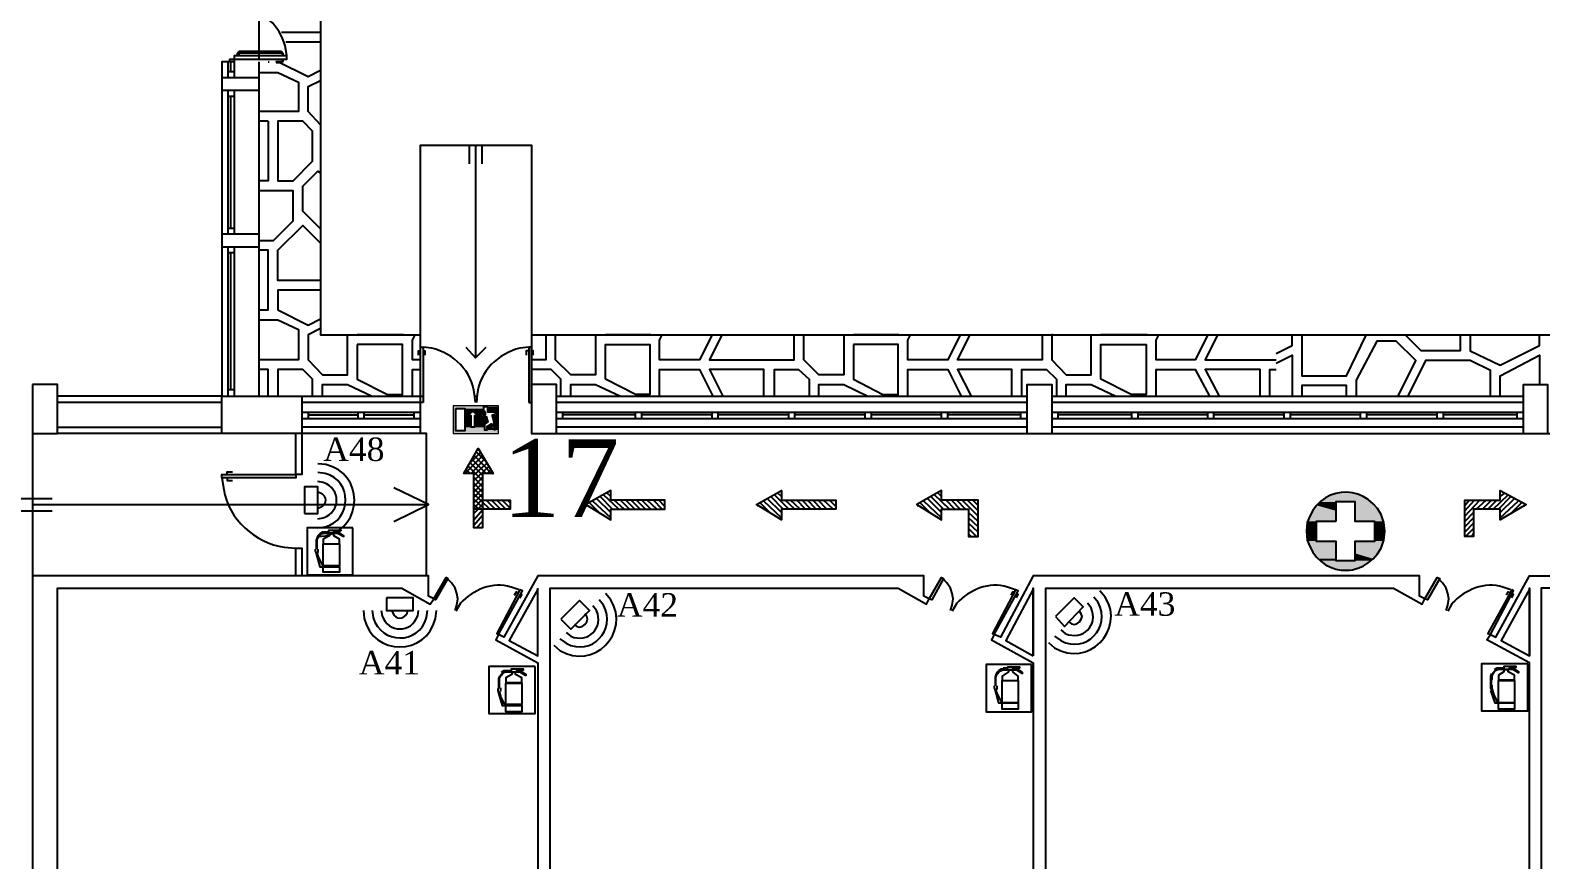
# Model space of a CAD drawing. Header units: millimetres. Extents: x 2592 to 5194, y 1172 to 2359.
# Drawn here: x 2598.572 to 2599.987, y 1176.323 to 1177.1 of the extents above; entities that cross this region are included whole.
import ezdxf

# ---------------------------------------------------------------- set-up
doc = ezdxf.new("R2010")
doc.units = ezdxf.units.MM
for name, color, linetype in [('PDF _Geometria', 7, 'Continuous'), ('PDF _Riempimenti solidi', 3, 'Continuous'), ('PDF _Testo', 7, 'Continuous')]:
    doc.layers.add(name, color=color, linetype=linetype)
doc.styles.add('PDF Times New Roman', font='times.ttf')

msp = doc.modelspace()

# ---------------------------------------------------------------- linework, layer by layer
at = {"layer": 'PDF _Geometria', "color": 8, "lineweight": 25, "true_color": 0x808080}
for points in [[(2598.9728, 1181.229), (2598.6561, 1181.229), (2598.6561, 1181.2282), (2598.6561, 1180.3449), (2600.9811, 1180.3449), (2600.9811, 1179.1949), (2598.8444, 1179.1949), (2598.8444, 1178.5799), (2600.9811, 1178.5799), (2600.9811, 1177.4307), (2598.8444, 1177.4307), (2598.8444, 1176.8149), (2598.9378, 1176.8149)], [(2598.8444, 1177.0982), (2598.8078, 1177.0982)], [(2598.8444, 1177.089), (2598.8119, 1177.089)], [(2598.8444, 1177.0624), (2598.8328, 1177.0565), (2598.8044, 1177.0707)], [(2598.7869, 1177.0607), (2598.8044, 1177.0607), (2598.8236, 1177.0515), (2598.8236, 1177.024), (2598.7869, 1177.024)], [(2598.8444, 1177.0115), (2598.8328, 1177.024), (2598.8328, 1177.0474), (2598.8444, 1177.0532)], [(2598.7953, 1177.0149), (2598.7953, 1176.959), (2598.7869, 1176.959)], [(2598.9378, 1176.7574), (2598.9378, 1176.9924), (2599.0419, 1176.9924), (2599.0419, 1176.7574)], [(2598.8444, 1176.914), (2598.8278, 1176.9307), (2598.8278, 1176.954), (2598.8419, 1176.9682), (2598.8444, 1176.9665)], [(2598.7869, 1176.9032), (2598.8003, 1176.9032), (2598.8186, 1176.9215), (2598.8186, 1176.9499), (2598.7869, 1176.9499)], [(2598.8444, 1176.8657), (2598.8044, 1176.8657), (2598.8044, 1176.894), (2598.8278, 1176.9174), (2598.8444, 1176.9007)], [(2598.7869, 1176.8382), (2598.7953, 1176.8382), (2598.7953, 1176.894), (2598.7869, 1176.894)], [(2598.8444, 1176.8565), (2598.8044, 1176.8565), (2598.8044, 1176.8382), (2598.8328, 1176.824), (2598.8444, 1176.8299)], [(2598.7869, 1176.829), (2598.8044, 1176.829), (2598.8236, 1176.8199), (2598.8236, 1176.7915), (2598.7869, 1176.7915)], [(2598.8444, 1176.8207), (2598.8328, 1176.8149), (2598.8328, 1176.7915), (2598.8461, 1176.7774), (2598.8694, 1176.7774), (2598.8694, 1176.8149)], [(2598.9219, 1176.8149), (2598.9211, 1176.8149), (2598.8786, 1176.8149), (2598.8794, 1176.8149)], [(2598.9378, 1176.7915), (2598.9303, 1176.7915), (2598.9303, 1176.8099), (2598.9328, 1176.8149)], [(2599.0419, 1176.8149), (2600.1103, 1176.8149)], [(2599.0553, 1176.8149), (2599.0553, 1176.7915), (2599.0419, 1176.7915)], [(2599.1019, 1176.8149), (2599.1019, 1176.7774), (2599.0786, 1176.7774), (2599.0644, 1176.7915), (2599.0644, 1176.8149), (2599.0653, 1176.8149)], [(2599.1536, 1176.8149), (2599.1528, 1176.8149), (2599.1111, 1176.8149)], [(2599.2111, 1176.8149), (2599.1994, 1176.7915), (2599.1619, 1176.7915), (2599.1619, 1176.8099), (2599.1644, 1176.8149)], [(2599.2203, 1176.8149), (2599.2086, 1176.7915), (2599.2878, 1176.7915), (2599.2878, 1176.8149)], [(2599.3344, 1176.8149), (2599.3344, 1176.7774), (2599.3111, 1176.7774), (2599.2969, 1176.7915), (2599.2969, 1176.8149), (2599.2978, 1176.8149)], [(2599.3861, 1176.8149), (2599.3853, 1176.8149), (2599.3436, 1176.8149), (2599.3444, 1176.8149)], [(2599.4436, 1176.8149), (2599.4319, 1176.7915), (2599.3944, 1176.7915), (2599.3944, 1176.8099), (2599.3969, 1176.8149)], [(2599.5203, 1176.8149), (2599.5203, 1176.7915), (2599.4411, 1176.7915), (2599.4528, 1176.8149)], [(2599.5303, 1176.8149), (2599.5294, 1176.8149), (2599.5294, 1176.7915), (2599.5428, 1176.7774), (2599.5661, 1176.7774), (2599.5661, 1176.8149)], [(2599.6186, 1176.8149), (2599.6178, 1176.8149), (2599.5753, 1176.8149), (2599.5761, 1176.8149)], [(2599.6753, 1176.8149), (2599.6636, 1176.7915), (2599.6269, 1176.7915), (2599.6269, 1176.8099), (2599.6294, 1176.8149)], [(2599.6844, 1176.8149), (2599.6728, 1176.7915), (2599.7394, 1176.7915)], [(2599.7394, 1176.7974), (2599.7544, 1176.8049), (2599.7544, 1176.8149)], [(2599.7636, 1176.8149), (2599.7636, 1176.7765), (2599.8053, 1176.7765), (2599.8236, 1176.814), (2599.8228, 1176.8149)], [(2599.9119, 1176.8149), (2599.9119, 1176.7999), (2599.8753, 1176.7999), (2599.8611, 1176.814), (2599.8611, 1176.8149)], [(2599.9211, 1176.8149), (2599.9211, 1176.7999), (2599.9494, 1176.7865), (2599.9861, 1176.8049), (2599.9861, 1176.8149)], [(2599.8536, 1176.7574), (2599.8703, 1176.7907), (2599.8519, 1176.809), (2599.8336, 1176.809), (2599.8144, 1176.7724), (2599.8144, 1176.7574)], [(2599.7394, 1176.7882), (2599.7544, 1176.7957), (2599.7544, 1176.7574)], [(2599.9403, 1176.7574), (2599.9403, 1176.7815), (2599.9211, 1176.7907), (2599.8794, 1176.7907), (2599.8628, 1176.7574)], [(2599.9494, 1176.7574), (2599.9494, 1176.7765), (2599.9861, 1176.7957), (2599.9861, 1176.7682)], [(2598.7953, 1176.7574), (2598.7953, 1176.7824), (2598.7869, 1176.7824)], [(2598.8369, 1176.7574), (2598.8369, 1176.7732), (2598.8278, 1176.7824), (2598.8044, 1176.7824), (2598.8044, 1176.7574)], [(2598.9303, 1176.7574), (2598.9303, 1176.7824), (2598.9378, 1176.7824)], [(2599.0694, 1176.7574), (2599.0694, 1176.7732), (2599.0603, 1176.7824), (2599.0419, 1176.7824)], [(2599.1619, 1176.7574), (2599.1619, 1176.7824), (2599.1994, 1176.7824), (2599.2119, 1176.7574)], [(2599.2594, 1176.7574), (2599.2594, 1176.7824), (2599.2086, 1176.7824), (2599.2211, 1176.7574)], [(2599.2694, 1176.7574), (2599.2694, 1176.7824), (2599.2919, 1176.7824), (2599.3019, 1176.7732), (2599.3019, 1176.7574)], [(2599.3944, 1176.7574), (2599.3944, 1176.7824), (2599.4319, 1176.7824), (2599.4444, 1176.7574)], [(2599.4919, 1176.7574), (2599.4919, 1176.7824), (2599.4411, 1176.7824), (2599.4536, 1176.7574)], [(2599.5011, 1176.7574), (2599.5011, 1176.7824), (2599.5244, 1176.7824), (2599.5336, 1176.7732), (2599.5336, 1176.7574)], [(2599.6269, 1176.7574), (2599.6269, 1176.7824), (2599.6636, 1176.7824), (2599.6769, 1176.7574)], [(2599.7244, 1176.7574), (2599.7244, 1176.7824), (2599.6728, 1176.7824), (2599.6861, 1176.7574)], [(2599.7336, 1176.7574), (2599.7336, 1176.7824), (2599.7394, 1176.7824)], [(2598.8461, 1176.7574), (2598.8461, 1176.7682), (2598.8694, 1176.7682), (2598.8928, 1176.7574)], [(2599.0786, 1176.7574), (2599.0786, 1176.7682), (2599.1019, 1176.7682), (2599.1253, 1176.7574)], [(2599.3111, 1176.7574), (2599.3111, 1176.7682), (2599.3344, 1176.7682), (2599.3569, 1176.7574)], [(2599.5428, 1176.7574), (2599.5428, 1176.7682), (2599.5661, 1176.7682), (2599.5894, 1176.7574)], [(2599.8053, 1176.7574), (2599.8053, 1176.7674), (2599.7636, 1176.7674), (2599.7636, 1176.7574)]]:
    msp.add_lwpolyline(points, dxfattribs=at)
at = {"layer": 'PDF _Geometria', "lineweight": 25}
for points in [[(2598.7869, 1177.0732), (2598.7869, 1177.1724)], [(2598.7636, 1177.0707), (2598.7519, 1177.0707), (2598.7519, 1176.7574), (2598.5978, 1176.7574)], [(2598.7869, 1176.7574), (2598.7869, 1177.0707)], [(2598.7953, 1177.0149), (2598.7869, 1177.0149)], [(2598.9836, 1176.9924), (2598.9836, 1176.9749)], [(2598.9894, 1176.9924), (2598.9894, 1176.7932)], [(2598.9953, 1176.9924), (2598.9953, 1176.9749)], [(2599.1111, 1176.8149), (2599.1119, 1176.8149)], [(2598.9803, 1176.8032), (2598.9894, 1176.7932), (2598.9994, 1176.8032)], [(2598.8269, 1176.7574), (2598.9403, 1176.7574)], [(2599.0653, 1176.7224), (2599.0653, 1176.7682), (2599.0419, 1176.7682), (2599.0419, 1176.7224), (2599.0653, 1176.7224), (2599.5061, 1176.7224), (2599.5061, 1176.7682), (2599.5294, 1176.7682), (2599.5294, 1176.7224), (2599.9711, 1176.7224), (2599.9711, 1176.7682), (2599.9936, 1176.7682), (2599.9936, 1176.7224), (2600.4353, 1176.7224), (2600.4353, 1176.7682), (2600.4586, 1176.7682), (2600.4586, 1176.7224), (2600.5453, 1176.7224)], [(2599.0653, 1176.7574), (2599.5061, 1176.7574)], [(2599.5294, 1176.7574), (2599.9711, 1176.7574)], [(2598.7519, 1176.7515), (2598.5978, 1176.7515)], [(2598.9403, 1176.7515), (2598.8269, 1176.7515)], [(2598.9378, 1176.7224), (2598.9378, 1176.7515)], [(2599.5061, 1176.7515), (2599.0653, 1176.7515)], [(2599.9711, 1176.7515), (2599.5294, 1176.7515)], [(2598.5978, 1176.7282), (2598.7519, 1176.7282)], [(2598.9378, 1176.7282), (2598.8269, 1176.7282)], [(2599.5061, 1176.7282), (2599.0653, 1176.7282)], [(2599.9711, 1176.7282), (2599.5294, 1176.7282)], [(2598.5744, 1176.7224), (2598.5744, 1176.589)], [(2598.7519, 1176.7224), (2598.5978, 1176.7224)], [(2598.9436, 1176.589), (2598.9436, 1176.7224), (2598.8269, 1176.7224), (2598.8269, 1176.684), (2598.8211, 1176.684), (2598.8211, 1176.7224)], [(2599.5061, 1176.7224), (2599.5294, 1176.7224)], [(2599.9711, 1176.7224), (2599.9936, 1176.7224)], [(2598.7569, 1176.684), (2598.7569, 1176.6865), (2598.7619, 1176.6865)], [(2598.7519, 1176.6807), (2598.7519, 1176.684), (2598.8211, 1176.684), (2598.8211, 1176.6807), (2598.7519, 1176.6807), (2598.7536, 1176.6699)], [(2598.7569, 1176.6807), (2598.7569, 1176.6782), (2598.7619, 1176.6782)], [(2598.5628, 1176.6615), (2598.5928, 1176.6615)], [(2598.9128, 1176.6399), (2598.9453, 1176.6557), (2598.9128, 1176.6715)], [(2598.5628, 1176.6499), (2598.5928, 1176.6499)], [(2598.5744, 1176.6557), (2598.9453, 1176.6557)], [(2598.8103, 1176.6157), (2598.8211, 1176.6149), (2598.8269, 1176.6149), (2598.8269, 1176.589)], [(2598.8211, 1176.589), (2598.8211, 1176.6149)], [(2598.6878, 1175.6949), (2598.7228, 1175.6949), (2598.7228, 1175.724), (2598.8269, 1175.724), (2598.8269, 1175.7582), (2598.5978, 1175.7582), (2598.5978, 1176.5774), (2598.9203, 1176.5774), (2598.9469, 1176.5624), (2598.9503, 1176.5674), (2598.9453, 1176.5699), (2598.9453, 1176.589), (2598.5744, 1176.589), (2598.5744, 1175.7582), (2598.5744, 1175.7124), (2598.5978, 1175.7124), (2598.5978, 1175.724), (2598.7053, 1175.724), (2598.7053, 1175.7007), (2598.6878, 1175.7007), (2598.6878, 1175.6949), (2598.6878, 1175.6599)], [(2599.0594, 1175.7582), (2599.0594, 1176.5774), (2599.3853, 1176.5774), (2599.4119, 1176.5624), (2599.4144, 1176.5674), (2599.4094, 1176.5699), (2599.4094, 1176.589), (2599.0478, 1176.589), (2599.0161, 1176.5315), (2599.0111, 1176.534), (2599.0086, 1176.529), (2599.0478, 1176.5074), (2599.0478, 1175.7582)], [(2599.5236, 1175.7582), (2599.5236, 1176.5774), (2599.8494, 1176.5774), (2599.8761, 1176.5624), (2599.8786, 1176.5674), (2599.8736, 1176.5699), (2599.8736, 1176.589), (2599.5119, 1176.589), (2599.4811, 1176.5315), (2599.4753, 1176.534), (2599.4728, 1176.529), (2599.5119, 1176.5074), (2599.5119, 1175.7582)], [(2599.9769, 1175.7582), (2599.9769, 1176.5074), (2599.9369, 1176.529), (2599.9403, 1176.534), (2599.9453, 1176.5315), (2599.9769, 1176.589), (2600.2844, 1176.589), (2600.3478, 1176.5157), (2600.3594, 1176.5157), (2600.3594, 1176.5099), (2600.3453, 1176.5099), (2600.2869, 1176.5774), (2599.9878, 1176.5774), (2599.9878, 1175.7582)], [(2599.0478, 1176.5765), (2599.0211, 1176.5282), (2599.0478, 1176.514), (2599.0478, 1176.5774)], [(2599.5119, 1176.5765), (2599.4861, 1176.5282), (2599.5119, 1176.514)], [(2599.5119, 1176.514), (2599.5119, 1176.5774), (2599.5119, 1176.514)], [(2599.9769, 1176.5765), (2599.9503, 1176.5282), (2599.9769, 1176.514), (2599.9769, 1176.5774), (2599.9769, 1176.514), (2599.9769, 1176.5774)]]:
    msp.add_lwpolyline(points, dxfattribs=at)
at = {"layer": 'PDF _Geometria', "color": 4, "lineweight": 25}
for points in [[(2598.7594, 1177.0707), (2598.7594, 1177.0732), (2598.7636, 1177.0732), (2598.7636, 1177.0765), (2598.8128, 1177.0765), (2598.8111, 1177.0857)], [(2598.7578, 1177.0557), (2598.7578, 1177.0707)], [(2598.7603, 1177.0615), (2598.7603, 1177.0707)], [(2598.7636, 1177.0557), (2598.7636, 1177.0707), (2598.7636, 1177.0732), (2598.8128, 1177.0732), (2598.8128, 1177.0765)], [(2598.7636, 1177.0732), (2598.8128, 1177.0732)], [(2598.7678, 1177.0799), (2598.7661, 1177.0782), (2598.7661, 1177.0765)], [(2598.7678, 1177.0807), (2598.7736, 1177.0807), (2598.8078, 1177.0807)], [(2598.7678, 1177.079), (2598.7736, 1177.079), (2598.8078, 1177.079)], [(2598.7678, 1177.0765), (2598.7678, 1177.0782), (2598.7686, 1177.0782)], [(2598.7953, 1177.0707), (2598.7961, 1177.0707)], [(2598.8028, 1177.0699), (2598.8078, 1177.0699), (2598.8086, 1177.0707), (2598.8094, 1177.0715), (2598.8094, 1177.0732)], [(2598.8078, 1177.0707), (2598.8028, 1177.0707), (2598.8036, 1177.0707)], [(2598.8044, 1177.0707), (2598.8053, 1177.0707)], [(2598.8094, 1177.0765), (2598.8094, 1177.0782), (2598.8078, 1177.0799)], [(2598.8078, 1177.0782), (2598.8086, 1177.0782), (2598.8086, 1177.0765)], [(2598.8078, 1177.0715), (2598.8086, 1177.0715), (2598.8086, 1177.0732)], [(2598.7578, 1177.0615), (2598.7636, 1177.0615)], [(2598.7578, 1176.909), (2598.7578, 1177.044)], [(2598.7636, 1176.909), (2598.7636, 1177.044)], [(2598.7636, 1177.0382), (2598.7578, 1177.0382)], [(2598.7603, 1176.9149), (2598.7603, 1177.0382)], [(2598.7578, 1176.9149), (2598.7636, 1176.9149)], [(2598.7578, 1176.7574), (2598.7578, 1176.8974)], [(2598.7636, 1176.8915), (2598.7578, 1176.8915)], [(2598.7603, 1176.7632), (2598.7603, 1176.8915)], [(2598.7636, 1176.7574), (2598.7636, 1176.8974)], [(2598.9361, 1176.7957), (2598.9361, 1176.7999), (2598.9378, 1176.7999)], [(2598.9486, 1176.8024), (2598.9403, 1176.8032)], [(2598.9403, 1176.7999), (2598.9419, 1176.7999), (2598.9419, 1176.7957)], [(2599.0394, 1176.8032), (2599.0311, 1176.8024)], [(2599.0394, 1176.7999), (2599.0369, 1176.7999), (2599.0369, 1176.7957)], [(2599.0436, 1176.7957), (2599.0436, 1176.7999), (2599.0419, 1176.7999)], [(2598.7636, 1176.7632), (2598.7578, 1176.7632)], [(2598.9894, 1176.7515), (2598.9886, 1176.759)], [(2598.9894, 1176.7574), (2598.9903, 1176.7574)], [(2598.9911, 1176.759), (2598.9903, 1176.7515)], [(2599.0419, 1176.7574), (2599.0428, 1176.7574)], [(2598.8269, 1176.7424), (2598.9378, 1176.7424)], [(2598.8328, 1176.7424), (2598.8328, 1176.7365)], [(2598.8794, 1176.7365), (2598.8794, 1176.7424)], [(2598.8853, 1176.7365), (2598.8853, 1176.7424)], [(2598.9319, 1176.7365), (2598.9319, 1176.7424)], [(2599.0419, 1176.7515), (2599.0394, 1176.7515)], [(2599.0653, 1176.7424), (2599.5061, 1176.7424)], [(2599.0711, 1176.7365), (2599.0711, 1176.7424)], [(2599.1394, 1176.7365), (2599.1394, 1176.7424)], [(2599.1453, 1176.7365), (2599.1453, 1176.7424)], [(2599.2111, 1176.7365), (2599.2111, 1176.7424)], [(2599.2169, 1176.7365), (2599.2169, 1176.7424)], [(2599.2828, 1176.7365), (2599.2828, 1176.7424)], [(2599.2886, 1176.7365), (2599.2886, 1176.7424)], [(2599.3544, 1176.7365), (2599.3544, 1176.7424)], [(2599.3603, 1176.7365), (2599.3603, 1176.7424)], [(2599.4261, 1176.7365), (2599.4261, 1176.7424)], [(2599.4319, 1176.7365), (2599.4319, 1176.7424)], [(2599.5003, 1176.7365), (2599.5003, 1176.7424)], [(2599.5294, 1176.7424), (2599.9711, 1176.7424)], [(2599.5353, 1176.7365), (2599.5353, 1176.7424)], [(2599.6044, 1176.7365), (2599.6044, 1176.7424)], [(2599.6103, 1176.7365), (2599.6103, 1176.7424)], [(2599.6753, 1176.7365), (2599.6753, 1176.7424)], [(2599.6811, 1176.7365), (2599.6811, 1176.7424)], [(2599.7469, 1176.7365), (2599.7469, 1176.7424)], [(2599.7528, 1176.7365), (2599.7528, 1176.7424)], [(2599.8186, 1176.7365), (2599.8186, 1176.7424)], [(2599.8244, 1176.7365), (2599.8244, 1176.7424)], [(2599.8903, 1176.7365), (2599.8903, 1176.7424)], [(2599.8961, 1176.7365), (2599.8961, 1176.7424)], [(2599.9653, 1176.7365), (2599.9653, 1176.7424)], [(2598.8269, 1176.7365), (2598.9378, 1176.7365)], [(2598.8328, 1176.7399), (2598.8794, 1176.7399)], [(2598.8853, 1176.7399), (2598.9319, 1176.7399)], [(2599.0653, 1176.7365), (2599.5061, 1176.7365)], [(2599.1394, 1176.7399), (2599.0711, 1176.7399)], [(2599.2111, 1176.7399), (2599.1453, 1176.7399)], [(2599.2828, 1176.7399), (2599.2169, 1176.7399)], [(2599.3544, 1176.7399), (2599.2886, 1176.7399)], [(2599.4261, 1176.7399), (2599.3603, 1176.7399)], [(2599.5003, 1176.7399), (2599.4319, 1176.7399)], [(2599.5294, 1176.7365), (2599.9711, 1176.7365)], [(2599.6044, 1176.7399), (2599.5353, 1176.7399)], [(2599.6753, 1176.7399), (2599.6103, 1176.7399)], [(2599.7469, 1176.7399), (2599.6811, 1176.7399)], [(2599.8186, 1176.7399), (2599.7528, 1176.7399)], [(2599.8903, 1176.7399), (2599.8244, 1176.7399)], [(2599.9653, 1176.7399), (2599.8961, 1176.7399)], [(2598.9703, 1176.5565), (2598.9719, 1176.5615), (2598.9728, 1176.5674), (2598.9719, 1176.5724), (2598.9703, 1176.5774), (2598.9669, 1176.5824), (2598.9636, 1176.5857)], [(2599.0303, 1176.5757), (2599.0228, 1176.5782)], [(2599.0261, 1176.5707), (2599.0278, 1176.574), (2599.0294, 1176.5732)], [(2599.4344, 1176.5565), (2599.4361, 1176.5615), (2599.4369, 1176.5674), (2599.4361, 1176.5724), (2599.4344, 1176.5774), (2599.4311, 1176.5824), (2599.4278, 1176.5857)], [(2599.4953, 1176.5757), (2599.4878, 1176.5782)], [(2599.4911, 1176.5707), (2599.4928, 1176.574), (2599.4936, 1176.5732)], [(2599.8986, 1176.5565), (2599.9003, 1176.5615), (2599.9011, 1176.5674), (2599.9003, 1176.5724), (2599.8986, 1176.5774), (2599.8953, 1176.5824), (2599.8919, 1176.5857)], [(2599.9594, 1176.5757), (2599.9519, 1176.5782)], [(2599.9553, 1176.5707), (2599.9569, 1176.574), (2599.9586, 1176.5732)], [(2598.9753, 1176.5632), (2598.9711, 1176.5557)], [(2599.0311, 1176.5682), (2599.0328, 1176.5715), (2599.0319, 1176.5715)], [(2599.4403, 1176.5632), (2599.4361, 1176.5557)], [(2599.4961, 1176.5682), (2599.4978, 1176.5715), (2599.4961, 1176.5715)], [(2599.9044, 1176.5632), (2599.9003, 1176.5557)], [(2599.9603, 1176.5682), (2599.9619, 1176.5715), (2599.9603, 1176.5715)]]:
    msp.add_lwpolyline(points, dxfattribs=at)
at = {"layer": 'PDF _Geometria', "lineweight": 25}
for points in [[(2598.7519, 1177.044), (2598.7869, 1177.044), (2598.7869, 1177.0557), (2598.7519, 1177.0557)], [(2598.7519, 1176.8974), (2598.7869, 1176.8974), (2598.7869, 1176.909), (2598.7519, 1176.909)], [(2598.5744, 1176.7682), (2598.5744, 1176.7224), (2598.5978, 1176.7224), (2598.5978, 1176.7682)], [(2598.7519, 1176.7574), (2598.8269, 1176.7574), (2598.8269, 1176.7224), (2598.7519, 1176.7224)]]:
    msp.add_lwpolyline(points, close=True, dxfattribs=at)
at = {"layer": 'PDF _Geometria', "color": 8, "lineweight": 25, "true_color": 0x808080}
for points in [[(2598.8186, 1176.959), (2598.8369, 1176.9774), (2598.8369, 1177.0057), (2598.8278, 1177.0149), (2598.8044, 1177.0149), (2598.8044, 1176.959)], [(2598.8786, 1176.8057), (2598.8786, 1176.7732), (2598.9069, 1176.759), (2598.9211, 1176.759), (2598.9211, 1176.8057)], [(2599.1111, 1176.7732), (2599.1111, 1176.8057), (2599.1528, 1176.8057), (2599.1528, 1176.759), (2599.1394, 1176.759)], [(2599.3436, 1176.8057), (2599.3436, 1176.7732), (2599.3711, 1176.759), (2599.3853, 1176.759), (2599.3853, 1176.8057)], [(2599.6036, 1176.759), (2599.5753, 1176.7732), (2599.5753, 1176.8057), (2599.6178, 1176.8057), (2599.6178, 1176.759)]]:
    msp.add_lwpolyline(points, close=True, dxfattribs=at)
at = {"layer": 'PDF _Geometria', "color": 4, "lineweight": 25}
for points in [[(2598.9403, 1176.7515), (2598.9378, 1176.7515), (2598.9378, 1176.8032), (2598.9403, 1176.8032)], [(2599.0394, 1176.7515), (2599.0419, 1176.7515), (2599.0419, 1176.8032), (2599.0394, 1176.8032)], [(2598.9503, 1176.5674), (2598.9619, 1176.5874), (2598.9636, 1176.5865), (2598.9519, 1176.5665)], [(2599.4144, 1176.5674), (2599.4261, 1176.5874), (2599.4278, 1176.5865), (2599.4169, 1176.5665)], [(2599.8786, 1176.5674), (2599.8903, 1176.5874), (2599.8928, 1176.5865), (2599.8811, 1176.5665)], [(2599.0311, 1176.5757), (2599.0094, 1176.5349), (2599.0111, 1176.534), (2599.0336, 1176.5749)], [(2599.4953, 1176.5757), (2599.4736, 1176.5349), (2599.4753, 1176.534), (2599.4978, 1176.5749)], [(2599.9603, 1176.5757), (2599.9378, 1176.5349), (2599.9403, 1176.534), (2599.9619, 1176.5749)]]:
    msp.add_lwpolyline(points, close=True, dxfattribs=at)
at = {"layer": 'PDF _Geometria', "color": 3, "lineweight": 0}
msp.add_lwpolyline([(2598.9686, 1176.7224), (2599.0111, 1176.7224), (2599.0111, 1176.7482), (2598.9686, 1176.7482)], close=True, dxfattribs=at)
at = {"layer": 'PDF _Geometria', "color": 3, "lineweight": 25}
for points in [[(2598.9711, 1176.7457), (2598.9794, 1176.7457), (2598.9794, 1176.7249), (2598.9711, 1176.7249)], [(2598.9819, 1176.739), (2598.9869, 1176.7432), (2598.9919, 1176.739), (2598.9886, 1176.739), (2598.9886, 1176.7282), (2598.9853, 1176.7282), (2598.9853, 1176.739)], [(2598.9986, 1176.7424), (2598.9986, 1176.7399), (2598.9969, 1176.7399), (2598.9928, 1176.7407), (2598.9928, 1176.7399), (2598.9961, 1176.7382), (2598.9994, 1176.7382), (2599.0011, 1176.7332), (2598.9986, 1176.7315), (2598.9978, 1176.7307), (2598.9978, 1176.7257), (2599.0003, 1176.7257), (2599.0003, 1176.729), (2599.0044, 1176.7315), (2599.0036, 1176.7282), (2599.0069, 1176.7257), (2599.0086, 1176.7265), (2599.0061, 1176.729), (2599.0069, 1176.7332), (2599.0053, 1176.739), (2599.0053, 1176.7399), (2599.0069, 1176.7399), (2599.0086, 1176.739), (2599.0094, 1176.7357), (2599.0103, 1176.7357), (2599.0094, 1176.7407), (2599.0061, 1176.7424), (2599.0011, 1176.7424), (2599.0011, 1176.7465), (2599.0003, 1176.7474), (2598.9969, 1176.7474), (2598.9969, 1176.7449), (2598.9961, 1176.744), (2598.9969, 1176.744), (2598.9978, 1176.7432)], [(2598.9878, 1176.6849), (2598.9786, 1176.6849), (2598.9919, 1176.7082), (2599.0061, 1176.6849), (2598.9961, 1176.6849), (2598.9961, 1176.6599), (2599.0219, 1176.6599), (2599.0219, 1176.6515), (2598.9878, 1176.6515)], [(2599.1161, 1176.6599), (2599.1161, 1176.669), (2599.0928, 1176.6557), (2599.1161, 1176.6415), (2599.1161, 1176.6515), (2599.1669, 1176.6515), (2599.1669, 1176.6599)], [(2599.2761, 1176.6599), (2599.3269, 1176.6599), (2599.3269, 1176.6515), (2599.2761, 1176.6515), (2599.2761, 1176.6415), (2599.2528, 1176.6557), (2599.2761, 1176.669)], [(2599.4261, 1176.6599), (2599.4261, 1176.669), (2599.4028, 1176.6557), (2599.4261, 1176.6415), (2599.4261, 1176.6515), (2599.4511, 1176.6515), (2599.4511, 1176.6257), (2599.4603, 1176.6257), (2599.4603, 1176.6599)], [(2599.7953, 1176.6399), (2599.7769, 1176.6399), (2599.7769, 1176.6215), (2599.7953, 1176.6215), (2599.7953, 1176.6032), (2599.8136, 1176.6032), (2599.8136, 1176.6215), (2599.8319, 1176.6215), (2599.8319, 1176.6399), (2599.8136, 1176.6399), (2599.8136, 1176.6582), (2599.7953, 1176.6582)], [(2599.9494, 1176.6599), (2599.9494, 1176.669), (2599.9736, 1176.6557), (2599.9494, 1176.6415), (2599.9494, 1176.6515), (2599.9244, 1176.6515), (2599.9244, 1176.6257), (2599.9161, 1176.6257), (2599.9161, 1176.6599)]]:
    msp.add_lwpolyline(points, close=True, dxfattribs=at)
for points in [[(2598.9961, 1176.634), (2598.9878, 1176.634), (2598.9878, 1176.6849), (2598.9786, 1176.6849), (2598.9919, 1176.7082), (2599.0061, 1176.6849), (2598.9961, 1176.6849), (2598.9961, 1176.634), (2598.9961, 1176.6349)], [(2598.9961, 1176.7015), (2598.9794, 1176.6849), (2598.9786, 1176.6849)], [(2598.9961, 1176.6832), (2598.9844, 1176.6949), (2598.9944, 1176.7049)], [(2598.9878, 1176.6832), (2599.0003, 1176.6949), (2598.9903, 1176.7049)], [(2599.0044, 1176.6849), (2598.9886, 1176.7015)], [(2598.9911, 1176.7065), (2598.9928, 1176.7082)], [(2598.9936, 1176.7065), (2598.9919, 1176.7082)], [(2598.9844, 1176.6849), (2598.9811, 1176.6882)], [(2598.9961, 1176.6782), (2598.9828, 1176.6915)], [(2598.9853, 1176.6849), (2598.9978, 1176.6982)], [(2598.9994, 1176.6849), (2598.9861, 1176.6982)], [(2598.9878, 1176.6782), (2599.0019, 1176.6915)], [(2599.0003, 1176.6849), (2599.0036, 1176.6882)], [(2598.9961, 1176.6724), (2598.9878, 1176.6815)], [(2598.9878, 1176.6724), (2598.9961, 1176.6815)], [(2598.9961, 1176.6674), (2598.9878, 1176.6757)], [(2598.9878, 1176.6674), (2598.9961, 1176.6757)], [(2599.0053, 1176.6849), (2599.0061, 1176.6849)], [(2598.9961, 1176.6624), (2598.9878, 1176.6707)], [(2598.9878, 1176.6624), (2598.9961, 1176.6707)], [(2599.0028, 1176.6515), (2598.9878, 1176.6657)], [(2598.9878, 1176.6574), (2598.9961, 1176.6657)], [(2598.9978, 1176.6515), (2598.9878, 1176.6607)], [(2598.9878, 1176.6524), (2598.9961, 1176.6607)], [(2599.0078, 1176.6515), (2598.9994, 1176.6599)], [(2599.0128, 1176.6515), (2599.0044, 1176.6599)], [(2599.0178, 1176.6515), (2599.0094, 1176.6599)], [(2599.0219, 1176.6524), (2599.0144, 1176.6599)], [(2599.0219, 1176.6574), (2599.0194, 1176.6599)], [(2599.1161, 1176.6432), (2599.0994, 1176.659)], [(2599.1161, 1176.6482), (2599.1028, 1176.6615)], [(2599.1178, 1176.6515), (2599.1061, 1176.6632)], [(2599.1236, 1176.6515), (2599.1094, 1176.6649)], [(2599.1161, 1176.6632), (2599.1128, 1176.6665)], [(2599.1161, 1176.6682), (2599.1161, 1176.669)], [(2599.1286, 1176.6515), (2599.1194, 1176.6599)], [(2599.1336, 1176.6515), (2599.1253, 1176.6599)], [(2599.1386, 1176.6515), (2599.1303, 1176.6599)], [(2599.1436, 1176.6515), (2599.1353, 1176.6599)], [(2599.1486, 1176.6515), (2599.1403, 1176.6599)], [(2599.1536, 1176.6515), (2599.1453, 1176.6599)], [(2599.1594, 1176.6515), (2599.1503, 1176.6599)], [(2599.1644, 1176.6515), (2599.1561, 1176.6599)], [(2599.1669, 1176.654), (2599.1611, 1176.6599)], [(2599.1669, 1176.659), (2599.1661, 1176.6599)], [(2599.2761, 1176.6432), (2599.2594, 1176.659)], [(2599.2761, 1176.6482), (2599.2628, 1176.6615)], [(2599.2778, 1176.6515), (2599.2661, 1176.6632)], [(2599.2828, 1176.6515), (2599.2694, 1176.6649)], [(2599.2761, 1176.6632), (2599.2728, 1176.6665)], [(2599.2761, 1176.6682), (2599.2753, 1176.669)], [(2599.2886, 1176.6515), (2599.2794, 1176.6599)], [(2599.2936, 1176.6515), (2599.2844, 1176.6599)], [(2599.2986, 1176.6515), (2599.2903, 1176.6599)], [(2599.3036, 1176.6515), (2599.2953, 1176.6599)], [(2599.3086, 1176.6515), (2599.3003, 1176.6599)], [(2599.3136, 1176.6515), (2599.3053, 1176.6599)], [(2599.3186, 1176.6515), (2599.3103, 1176.6599)], [(2599.3244, 1176.6515), (2599.3153, 1176.6599)], [(2599.3269, 1176.654), (2599.3211, 1176.6599)], [(2599.3269, 1176.659), (2599.3261, 1176.6599)], [(2599.4261, 1176.6432), (2599.4094, 1176.659)], [(2599.4261, 1176.6482), (2599.4128, 1176.6615)], [(2599.4278, 1176.6515), (2599.4161, 1176.6632)], [(2599.4336, 1176.6515), (2599.4194, 1176.6649)], [(2599.4261, 1176.6632), (2599.4228, 1176.6665)], [(2599.4261, 1176.6682), (2599.4261, 1176.669)], [(2599.4386, 1176.6515), (2599.4303, 1176.6599)], [(2599.4436, 1176.6515), (2599.4353, 1176.6599)], [(2599.4486, 1176.6515), (2599.4403, 1176.6599)], [(2599.4603, 1176.6449), (2599.4453, 1176.6599)], [(2599.4603, 1176.6499), (2599.4503, 1176.6599)], [(2599.4603, 1176.6549), (2599.4553, 1176.6599)], [(2599.9161, 1176.6549), (2599.9203, 1176.6599)], [(2599.9161, 1176.6449), (2599.9303, 1176.6599)], [(2599.9161, 1176.6499), (2599.9253, 1176.6599)], [(2599.9269, 1176.6515), (2599.9361, 1176.6599)], [(2599.9328, 1176.6515), (2599.9411, 1176.6599)], [(2599.9378, 1176.6515), (2599.9461, 1176.6599)], [(2599.9428, 1176.6515), (2599.9569, 1176.6649)], [(2599.9478, 1176.6515), (2599.9594, 1176.6632)], [(2599.9494, 1176.6682), (2599.9503, 1176.669)], [(2599.9494, 1176.6632), (2599.9536, 1176.6665)], [(2599.9494, 1176.6482), (2599.9628, 1176.6615)], [(2599.9494, 1176.6432), (2599.9661, 1176.659)], [(2598.9928, 1176.6515), (2598.9878, 1176.6557)], [(2598.9878, 1176.6474), (2598.9961, 1176.6557)], [(2598.9878, 1176.6415), (2598.9961, 1176.6507)], [(2598.9878, 1176.6365), (2598.9961, 1176.6457)], [(2599.0944, 1176.654), (2599.0928, 1176.6557)], [(2599.1061, 1176.6474), (2599.0961, 1176.6574)], [(2599.2544, 1176.654), (2599.2528, 1176.6557)], [(2599.2661, 1176.6474), (2599.2561, 1176.6574)], [(2599.4044, 1176.654), (2599.4028, 1176.6557)], [(2599.4161, 1176.6474), (2599.4061, 1176.6574)], [(2599.4603, 1176.6399), (2599.4511, 1176.6482)], [(2599.8378, 1176.6149), (2599.8403, 1176.6224), (2599.8411, 1176.6307), (2599.8403, 1176.639), (2599.8378, 1176.6465)], [(2599.9161, 1176.6399), (2599.9244, 1176.6482)], [(2599.9594, 1176.6474), (2599.9694, 1176.6574)], [(2599.9719, 1176.654), (2599.9728, 1176.6557)], [(2598.9903, 1176.634), (2598.9961, 1176.6399)], [(2599.4603, 1176.6349), (2599.4511, 1176.6432)], [(2599.4603, 1176.6299), (2599.4511, 1176.6382)], [(2599.4586, 1176.6257), (2599.4511, 1176.6332)], [(2599.7686, 1176.639), (2599.7678, 1176.6307), (2599.7686, 1176.6224)], [(2599.9161, 1176.6349), (2599.9244, 1176.6432)], [(2599.9161, 1176.6299), (2599.9244, 1176.6382)], [(2599.9169, 1176.6257), (2599.9244, 1176.6332)], [(2599.4536, 1176.6257), (2599.4511, 1176.6282)], [(2599.9228, 1176.6257), (2599.9244, 1176.6282)]]:
    msp.add_lwpolyline(points, dxfattribs=at)
at = {"layer": 'PDF _Geometria', "color": 6, "lineweight": 25}
for points in [[(2598.8494, 1176.6932), (2598.8419, 1176.694)], [(2598.8486, 1176.6849), (2598.8419, 1176.6857)], [(2598.8469, 1176.6765), (2598.8419, 1176.6774)], [(2598.8444, 1176.6665), (2598.8419, 1176.6674)], [(2598.8419, 1176.6524), (2598.8444, 1176.6532)], [(2598.8419, 1176.6424), (2598.8469, 1176.6432)], [(2598.8419, 1176.634), (2598.8486, 1176.6349)], [(2598.8419, 1176.6257), (2598.8494, 1176.6265)], [(2599.5794, 1176.569), (2599.5744, 1176.5749)], [(2599.1028, 1176.5565), (2599.0994, 1176.5607)], [(2599.1094, 1176.5615), (2599.1053, 1176.5665)], [(2599.1161, 1176.5665), (2599.1111, 1176.5724)], [(2599.5661, 1176.559), (2599.5628, 1176.5632)], [(2599.5728, 1176.564), (2599.5686, 1176.569)], [(2598.8844, 1176.5565), (2598.8853, 1176.549)], [(2598.8928, 1176.5565), (2598.8936, 1176.5499)], [(2598.9011, 1176.5565), (2598.9019, 1176.5515)], [(2598.9111, 1176.5565), (2598.9119, 1176.554)], [(2598.9253, 1176.554), (2598.9261, 1176.5565)], [(2598.9353, 1176.5515), (2598.9361, 1176.5565)], [(2598.9436, 1176.5499), (2598.9444, 1176.5565)], [(2598.9519, 1176.549), (2598.9528, 1176.5565)], [(2599.0819, 1176.5432), (2599.0844, 1176.5415), (2599.0869, 1176.5407), (2599.0894, 1176.5415), (2599.0919, 1176.5432), (2599.0936, 1176.5457), (2599.0944, 1176.5482), (2599.0936, 1176.5507), (2599.0919, 1176.5532)], [(2599.5453, 1176.5457), (2599.5478, 1176.544), (2599.5503, 1176.5432), (2599.5528, 1176.544), (2599.5553, 1176.5457), (2599.5569, 1176.5482), (2599.5578, 1176.5507), (2599.5569, 1176.5532), (2599.5553, 1176.5557)], [(2599.0744, 1176.5357), (2599.0786, 1176.5324)], [(2599.5319, 1176.5324), (2599.5378, 1176.5282)], [(2599.5378, 1176.5382), (2599.5419, 1176.5349)], [(2599.0628, 1176.524), (2599.0686, 1176.519)], [(2599.0686, 1176.5299), (2599.0744, 1176.5257)], [(2599.5261, 1176.5265), (2599.5319, 1176.5215)]]:
    msp.add_lwpolyline(points, dxfattribs=at)
for points in [[(2598.8294, 1176.6474), (2598.8419, 1176.6474), (2598.8419, 1176.6724), (2598.8294, 1176.6724)], [(2598.9061, 1176.5682), (2598.9061, 1176.5565), (2598.9311, 1176.5565), (2598.9311, 1176.5682)], [(2599.0694, 1176.5482), (2599.0786, 1176.539), (2599.0961, 1176.5565), (2599.0869, 1176.5657)], [(2599.5328, 1176.5507), (2599.5411, 1176.5415), (2599.5586, 1176.5599), (2599.5503, 1176.5682)]]:
    msp.add_lwpolyline(points, close=True, dxfattribs=at)
at = {"layer": 'PDF _Geometria', "color": 1, "lineweight": 25, "true_color": 0xf00000}
for points in [[(2598.8744, 1176.634), (2598.8319, 1176.634), (2598.8319, 1176.5899), (2598.8744, 1176.5899)], [(2598.8528, 1176.629), (2598.8528, 1176.6265), (2598.8469, 1176.6232), (2598.8469, 1176.619), (2598.8619, 1176.619), (2598.8619, 1176.6232), (2598.8569, 1176.6265), (2598.8569, 1176.629)], [(2598.8469, 1176.619), (2598.8619, 1176.619), (2598.8619, 1176.5982), (2598.8469, 1176.5982)], [(2598.8469, 1176.5974), (2598.8619, 1176.5974), (2598.8619, 1176.5924), (2598.8469, 1176.5924)], [(2599.0453, 1176.504), (2599.0019, 1176.504), (2599.0019, 1176.4599), (2599.0453, 1176.4599)], [(2599.5103, 1176.5057), (2599.4678, 1176.5057), (2599.4678, 1176.4615), (2599.5103, 1176.4615)], [(2599.9753, 1176.5065), (2599.9319, 1176.5065), (2599.9319, 1176.4624), (2599.9753, 1176.4624)], [(2599.0236, 1176.4982), (2599.0236, 1176.4965), (2599.0178, 1176.4932), (2599.0178, 1176.489), (2599.0328, 1176.489), (2599.0328, 1176.4932), (2599.0269, 1176.4965), (2599.0269, 1176.4982)], [(2599.0178, 1176.4882), (2599.0328, 1176.4882), (2599.0328, 1176.4682), (2599.0178, 1176.4682)], [(2599.4886, 1176.5007), (2599.4886, 1176.499), (2599.4828, 1176.4949), (2599.4828, 1176.4907), (2599.4978, 1176.4907), (2599.4978, 1176.4949), (2599.4928, 1176.499), (2599.4928, 1176.5007)], [(2599.4828, 1176.4907), (2599.4978, 1176.4907), (2599.4978, 1176.4699), (2599.4828, 1176.4699)], [(2599.9528, 1176.5007), (2599.9528, 1176.499), (2599.9478, 1176.4957), (2599.9478, 1176.4915), (2599.9628, 1176.4915), (2599.9628, 1176.4957), (2599.9569, 1176.499), (2599.9569, 1176.5007)], [(2599.9478, 1176.4907), (2599.9628, 1176.4907), (2599.9628, 1176.4699), (2599.9478, 1176.4699)], [(2599.0178, 1176.4674), (2599.0328, 1176.4674), (2599.0328, 1176.4615), (2599.0178, 1176.4615)], [(2599.4828, 1176.4699), (2599.4978, 1176.4699), (2599.4978, 1176.464), (2599.4828, 1176.464)], [(2599.9478, 1176.4699), (2599.9628, 1176.4699), (2599.9628, 1176.464), (2599.9478, 1176.464)]]:
    msp.add_lwpolyline(points, close=True, dxfattribs=at)
for points in [[(2598.8453, 1176.6282), (2598.8478, 1176.629), (2598.8603, 1176.629), (2598.8661, 1176.6257), (2598.8661, 1176.6265), (2598.8611, 1176.6299), (2598.8569, 1176.6299), (2598.8569, 1176.6307), (2598.8628, 1176.6307), (2598.8636, 1176.6315), (2598.8519, 1176.6315), (2598.8519, 1176.6299), (2598.8478, 1176.6299), (2598.8461, 1176.6299), (2598.8436, 1176.6282), (2598.8419, 1176.6265), (2598.8411, 1176.6249), (2598.8403, 1176.6224), (2598.8403, 1176.6207)], [(2598.8403, 1176.6215), (2598.8403, 1176.614)], [(2598.8411, 1176.614), (2598.8411, 1176.6182)], [(2598.8394, 1176.614), (2598.8394, 1176.6124), (2598.8403, 1176.6099), (2598.8436, 1176.5974), (2598.8469, 1176.5974), (2598.8469, 1176.5982), (2598.8428, 1176.6057), (2598.8411, 1176.6107)], [(2598.8419, 1176.614), (2598.8419, 1176.6107)], [(2599.4811, 1176.4999), (2599.4836, 1176.5007), (2599.4961, 1176.5007), (2599.5019, 1176.4974), (2599.5019, 1176.4982), (2599.4969, 1176.5015), (2599.4928, 1176.5024), (2599.4986, 1176.5024), (2599.4994, 1176.5032), (2599.4878, 1176.5032), (2599.4878, 1176.5024), (2599.4836, 1176.5024)], [(2599.9411, 1176.4857), (2599.9411, 1176.4907), (2599.9419, 1176.4924), (2599.9419, 1176.4949), (2599.9428, 1176.4974), (2599.9436, 1176.499), (2599.9444, 1176.4999), (2599.9461, 1176.5007), (2599.9486, 1176.5015), (2599.9611, 1176.5015), (2599.9661, 1176.4982), (2599.9669, 1176.4982), (2599.9669, 1176.499), (2599.9619, 1176.5024), (2599.9578, 1176.5024), (2599.9628, 1176.5032), (2599.9644, 1176.5032), (2599.9644, 1176.504), (2599.9528, 1176.504), (2599.9528, 1176.5024), (2599.9478, 1176.5024), (2599.9461, 1176.5024), (2599.9436, 1176.5007)], [(2599.0119, 1176.4949), (2599.0111, 1176.4924), (2599.0111, 1176.4907), (2599.0111, 1176.4832)], [(2599.0144, 1176.4974), (2599.0128, 1176.4957), (2599.0119, 1176.494)], [(2599.0119, 1176.484), (2599.0119, 1176.4882)], [(2599.0161, 1176.4982), (2599.0186, 1176.499), (2599.0311, 1176.499), (2599.0361, 1176.4957), (2599.0369, 1176.4957), (2599.0369, 1176.4965), (2599.0319, 1176.4999), (2599.0278, 1176.4999), (2599.0336, 1176.5007), (2599.0344, 1176.5007), (2599.0344, 1176.5015), (2599.0228, 1176.5015), (2599.0228, 1176.4999), (2599.0178, 1176.4999), (2599.0161, 1176.4999), (2599.0136, 1176.4982)], [(2599.4836, 1176.5015), (2599.4819, 1176.5015), (2599.4794, 1176.4999), (2599.4778, 1176.4982), (2599.4769, 1176.4965), (2599.4761, 1176.494), (2599.4761, 1176.4924)], [(2599.4761, 1176.4932), (2599.4761, 1176.4857)], [(2599.4769, 1176.4857), (2599.4769, 1176.4899)], [(2599.9411, 1176.4974), (2599.9403, 1176.4949), (2599.9403, 1176.4932), (2599.9403, 1176.4857), (2599.9403, 1176.484), (2599.9411, 1176.4815)], [(2599.9444, 1176.4999), (2599.9428, 1176.4982), (2599.9419, 1176.4965)], [(2599.0103, 1176.4832), (2599.0103, 1176.4815), (2599.0111, 1176.479), (2599.0144, 1176.4674), (2599.0169, 1176.4674), (2599.0169, 1176.4682), (2599.0136, 1176.4749), (2599.0119, 1176.4807)], [(2599.0128, 1176.484), (2599.0128, 1176.4807)], [(2599.4753, 1176.4857), (2599.4753, 1176.484), (2599.4761, 1176.4815), (2599.4794, 1176.4699), (2599.4828, 1176.4699), (2599.4786, 1176.4774), (2599.4769, 1176.4824)], [(2599.4778, 1176.4857), (2599.4778, 1176.4824)], [(2599.9403, 1176.4815), (2599.9444, 1176.4699), (2599.9469, 1176.4699), (2599.9469, 1176.4707), (2599.9436, 1176.4774), (2599.9419, 1176.4832), (2599.9419, 1176.4865)]]:
    msp.add_lwpolyline(points, dxfattribs=at)
at = {"layer": 'PDF _Geometria', "color": 4, "lineweight": 25}
for points in [[(2598.8111, 1177.0857), (2598.8053, 1177.1051), (2598.7925, 1177.117), (2598.7728, 1177.1215)], [(2598.9886, 1176.759), (2598.9863, 1176.7808), (2598.9692, 1176.7971), (2598.9486, 1176.8024)], [(2599.0311, 1176.8024), (2599.0105, 1176.7971), (2598.9934, 1176.7808), (2598.9911, 1176.759)], [(2599.0228, 1176.5782), (2599.0055, 1176.584), (2598.9871, 1176.5758), (2598.9753, 1176.5632)], [(2599.4878, 1176.5782), (2599.4705, 1176.584), (2599.4521, 1176.5758), (2599.4403, 1176.5632)], [(2599.9519, 1176.5782), (2599.9347, 1176.584), (2599.9163, 1176.5758), (2599.9044, 1176.5632)]]:
    msp.add_open_spline(points, degree=3, dxfattribs=at)
at = {"layer": 'PDF _Geometria', "color": 6, "lineweight": 25}
for points in [[(2598.8494, 1176.6265), (2598.8849, 1176.6346), (2598.8849, 1176.6852), (2598.8494, 1176.6932)], [(2598.8469, 1176.6432), (2598.8635, 1176.649), (2598.8635, 1176.6707), (2598.8469, 1176.6765)], [(2598.8486, 1176.6349), (2598.8734, 1176.6411), (2598.8748, 1176.6782), (2598.8486, 1176.6849)], [(2598.8444, 1176.6532), (2598.8509, 1176.6566), (2598.8509, 1176.6631), (2598.8444, 1176.6665)], [(2599.0686, 1176.519), (2599.0998, 1176.5), (2599.1351, 1176.5353), (2599.1161, 1176.5665)], [(2599.0744, 1176.5257), (2599.0984, 1176.5131), (2599.1215, 1176.5381), (2599.1094, 1176.5615)], [(2599.5319, 1176.5215), (2599.5631, 1176.5025), (2599.5985, 1176.5378), (2599.5794, 1176.569)], [(2599.5378, 1176.5282), (2599.5617, 1176.5156), (2599.5849, 1176.5406), (2599.5728, 1176.564)], [(2599.5419, 1176.5349), (2599.5582, 1176.5276), (2599.5733, 1176.5427), (2599.5661, 1176.559)], [(2598.8853, 1176.549), (2598.8933, 1176.5135), (2598.9439, 1176.5135), (2598.9519, 1176.549)], [(2598.8936, 1176.5499), (2598.901, 1176.5246), (2598.9363, 1176.524), (2598.9436, 1176.5499)], [(2598.9019, 1176.5515), (2598.9077, 1176.535), (2598.9294, 1176.535), (2598.9353, 1176.5515)], [(2598.9119, 1176.554), (2598.9153, 1176.5476), (2598.9218, 1176.5476), (2598.9253, 1176.554)], [(2599.0786, 1176.5324), (2599.0949, 1176.5251), (2599.11, 1176.5402), (2599.1028, 1176.5565)]]:
    msp.add_open_spline(points, degree=3, dxfattribs=at)
at = {"layer": 'PDF _Geometria', "color": 3, "lineweight": 25}
for points in [[(2599.8378, 1176.6465), (2599.8202, 1176.6778), (2599.7787, 1176.6728), (2599.7686, 1176.639)], [(2599.7686, 1176.6224), (2599.7787, 1176.5886), (2599.8202, 1176.5836), (2599.8378, 1176.6149)]]:
    msp.add_open_spline(points, degree=3, dxfattribs=at)
at = {"layer": 'PDF _Geometria', "lineweight": 25}
msp.add_open_spline([(2598.7536, 1176.6699), (2598.758, 1176.6422), (2598.7829, 1176.6197), (2598.8103, 1176.6157)], degree=3, dxfattribs=at)
at = {"layer": 'PDF _Geometria', "color": 1, "lineweight": 25, "true_color": 0xf00000}
for points in [[(2598.8411, 1176.6182), (2598.8408, 1176.6239), (2598.8411, 1176.6244), (2598.8453, 1176.6282)], [(2599.0119, 1176.4882), (2599.0116, 1176.4939), (2599.0121, 1176.4945), (2599.0161, 1176.4982)], [(2599.4769, 1176.4899), (2599.4767, 1176.4956), (2599.4769, 1176.4961), (2599.4811, 1176.4999)]]:
    msp.add_open_spline(points, degree=3, dxfattribs=at)
at = {"layer": 'PDF _Riempimenti solidi', "lineweight": 0, "transparency": 33554559}
for points in [[(2598.9686, 1176.7482), (2599.0111, 1176.7474), (2598.9686, 1176.7474)], [(2598.9686, 1176.7482), (2599.0111, 1176.7482), (2599.0111, 1176.7474)], [(2598.9686, 1176.7474), (2598.9969, 1176.7465), (2598.9686, 1176.7465)], [(2598.9686, 1176.7474), (2598.9969, 1176.7474), (2598.9969, 1176.7465)], [(2598.9686, 1176.7465), (2598.9969, 1176.7457), (2598.9686, 1176.7457)], [(2598.9686, 1176.7465), (2598.9969, 1176.7465), (2598.9969, 1176.7457)], [(2598.9686, 1176.7457), (2598.9711, 1176.7249), (2598.9686, 1176.7249)], [(2598.9686, 1176.7457), (2598.9711, 1176.7457), (2598.9711, 1176.7249)], [(2598.9794, 1176.7457), (2598.9969, 1176.7449), (2598.9794, 1176.7449)], [(2598.9794, 1176.7457), (2598.9969, 1176.7457), (2598.9969, 1176.7449)], [(2598.9794, 1176.7449), (2598.9961, 1176.744), (2598.9794, 1176.744)], [(2598.9794, 1176.7449), (2598.9969, 1176.7449), (2598.9961, 1176.744)], [(2598.9794, 1176.744), (2598.9969, 1176.7432), (2598.9794, 1176.7432)], [(2598.9794, 1176.744), (2598.9969, 1176.744), (2598.9969, 1176.7432)], [(2598.9794, 1176.7432), (2598.9819, 1176.739), (2598.9794, 1176.739)], [(2598.9794, 1176.7432), (2598.9869, 1176.7432), (2598.9819, 1176.739)], [(2598.9878, 1176.7432), (2598.9986, 1176.7424), (2598.9878, 1176.7424)], [(2598.9878, 1176.7432), (2598.9978, 1176.7432), (2598.9986, 1176.7424)], [(2598.9878, 1176.7424), (2598.9986, 1176.7407), (2598.9894, 1176.7407)], [(2598.9878, 1176.7424), (2598.9986, 1176.7424), (2598.9986, 1176.7407)], [(2599.0003, 1176.7474), (2599.0111, 1176.7465), (2599.0011, 1176.7465)], [(2599.0003, 1176.7474), (2599.0111, 1176.7474), (2599.0111, 1176.7465)], [(2599.0011, 1176.7465), (2599.0111, 1176.7457), (2599.0011, 1176.7457)], [(2599.0011, 1176.7465), (2599.0111, 1176.7465), (2599.0111, 1176.7457)], [(2599.0011, 1176.7457), (2599.0111, 1176.744), (2599.0011, 1176.744)], [(2599.0011, 1176.7457), (2599.0111, 1176.7457), (2599.0111, 1176.744)], [(2599.0011, 1176.744), (2599.0111, 1176.7432), (2599.0011, 1176.7432)], [(2599.0011, 1176.744), (2599.0111, 1176.744), (2599.0111, 1176.7432)], [(2599.0011, 1176.7432), (2599.0111, 1176.7424), (2599.0011, 1176.7424)], [(2599.0011, 1176.7432), (2599.0111, 1176.7432), (2599.0111, 1176.7424)], [(2599.0061, 1176.7424), (2599.0111, 1176.7415), (2599.0078, 1176.7415)], [(2599.0061, 1176.7424), (2599.0111, 1176.7424), (2599.0111, 1176.7415)], [(2598.9794, 1176.739), (2598.9853, 1176.7282), (2598.9794, 1176.7282)], [(2598.9794, 1176.739), (2598.9853, 1176.739), (2598.9853, 1176.7282)], [(2598.9794, 1176.7282), (2598.9978, 1176.7257), (2598.9794, 1176.7257)], [(2598.9794, 1176.7282), (2598.9978, 1176.7282), (2598.9978, 1176.7257)], [(2598.9886, 1176.739), (2598.9961, 1176.7382), (2598.9886, 1176.7382)], [(2598.9886, 1176.739), (2598.9944, 1176.739), (2598.9961, 1176.7382)], [(2598.9886, 1176.7382), (2599.0011, 1176.7332), (2598.9886, 1176.7332)], [(2598.9886, 1176.7382), (2598.9994, 1176.7382), (2599.0011, 1176.7332)], [(2598.9886, 1176.7332), (2598.9986, 1176.7315), (2598.9886, 1176.7315)], [(2598.9886, 1176.7332), (2599.0011, 1176.7332), (2598.9986, 1176.7315)], [(2598.9886, 1176.7315), (2598.9978, 1176.7307), (2598.9886, 1176.7307)], [(2598.9886, 1176.7315), (2598.9986, 1176.7315), (2598.9978, 1176.7307)], [(2598.9886, 1176.7307), (2598.9978, 1176.7282), (2598.9886, 1176.7282)], [(2598.9886, 1176.7307), (2598.9978, 1176.7307), (2598.9978, 1176.7282)], [(2598.9894, 1176.7407), (2598.9928, 1176.7399), (2598.9911, 1176.7399)], [(2598.9894, 1176.7407), (2598.9928, 1176.7407), (2598.9928, 1176.7399)], [(2598.9911, 1176.7399), (2598.9944, 1176.739), (2598.9919, 1176.739)], [(2598.9911, 1176.7399), (2598.9928, 1176.7399), (2598.9944, 1176.739)], [(2598.9928, 1176.7407), (2598.9986, 1176.7399), (2598.9953, 1176.7399)], [(2598.9928, 1176.7407), (2598.9986, 1176.7407), (2598.9986, 1176.7399)], [(2599.0036, 1176.7315), (2599.0036, 1176.729), (2599.0003, 1176.729)], [(2599.0003, 1176.729), (2599.0036, 1176.7282), (2599.0003, 1176.7282)], [(2599.0003, 1176.729), (2599.0036, 1176.729), (2599.0036, 1176.7282)], [(2599.0003, 1176.7282), (2599.0069, 1176.7257), (2599.0003, 1176.7257)], [(2599.0003, 1176.7282), (2599.0036, 1176.7282), (2599.0069, 1176.7257)], [(2599.0036, 1176.7315), (2599.0044, 1176.7315), (2599.0036, 1176.729)], [(2599.0053, 1176.7399), (2599.0086, 1176.739), (2599.0053, 1176.739)], [(2599.0053, 1176.7399), (2599.0069, 1176.7399), (2599.0086, 1176.739)], [(2599.0053, 1176.739), (2599.0094, 1176.7357), (2599.0061, 1176.7357)], [(2599.0053, 1176.739), (2599.0086, 1176.739), (2599.0094, 1176.7357)], [(2599.0061, 1176.7357), (2599.0111, 1176.7332), (2599.0069, 1176.7332)], [(2599.0061, 1176.7357), (2599.0111, 1176.7357), (2599.0111, 1176.7332)], [(2599.0069, 1176.7332), (2599.0111, 1176.729), (2599.0061, 1176.729)], [(2599.0061, 1176.729), (2599.0111, 1176.7265), (2599.0086, 1176.7265)], [(2599.0061, 1176.729), (2599.0111, 1176.729), (2599.0111, 1176.7265)], [(2599.0069, 1176.7332), (2599.0111, 1176.7332), (2599.0111, 1176.729)], [(2599.0078, 1176.7415), (2599.0111, 1176.7407), (2599.0094, 1176.7407)], [(2599.0078, 1176.7415), (2599.0111, 1176.7415), (2599.0111, 1176.7407)], [(2599.0094, 1176.7407), (2599.0111, 1176.7357), (2599.0103, 1176.7357)], [(2599.0094, 1176.7407), (2599.0111, 1176.7407), (2599.0111, 1176.7357)], [(2598.9686, 1176.7249), (2599.0111, 1176.7224), (2598.9686, 1176.7224)], [(2598.9686, 1176.7249), (2599.0111, 1176.7249), (2599.0111, 1176.7224)], [(2598.9794, 1176.7257), (2599.0111, 1176.7249), (2598.9794, 1176.7249)], [(2598.9794, 1176.7257), (2599.0111, 1176.7257), (2599.0111, 1176.7249)], [(2599.0086, 1176.7265), (2599.0111, 1176.7257), (2599.0069, 1176.7257)], [(2599.0086, 1176.7265), (2599.0111, 1176.7265), (2599.0111, 1176.7257)]]:
    msp.add_solid(points, dxfattribs=at)
at = {"layer": 'PDF _Riempimenti solidi', "lineweight": 25, "transparency": 33554559}
for points in [[(2599.7803, 1176.6582), (2599.7953, 1176.6549), (2599.7778, 1176.6549)], [(2599.7828, 1176.6599), (2599.8286, 1176.6582), (2599.7803, 1176.6582)], [(2599.7803, 1176.6582), (2599.7953, 1176.6582), (2599.7953, 1176.6549)], [(2599.7878, 1176.6632), (2599.8269, 1176.6599), (2599.7828, 1176.6599)], [(2599.7828, 1176.6599), (2599.8269, 1176.6599), (2599.8286, 1176.6582)], [(2599.7944, 1176.6657), (2599.8211, 1176.6632), (2599.7878, 1176.6632)], [(2599.7878, 1176.6632), (2599.8211, 1176.6632), (2599.8269, 1176.6599)], [(2599.8011, 1176.6674), (2599.8144, 1176.6657), (2599.7944, 1176.6657)], [(2599.7944, 1176.6657), (2599.8144, 1176.6657), (2599.8211, 1176.6632)], [(2599.8011, 1176.6674), (2599.8078, 1176.6674), (2599.8144, 1176.6657)], [(2599.8136, 1176.6582), (2599.8319, 1176.6549), (2599.8136, 1176.6549)], [(2599.8136, 1176.6582), (2599.8286, 1176.6582), (2599.8319, 1176.6549)], [(2599.7703, 1176.644), (2599.7953, 1176.6399), (2599.7694, 1176.6399)], [(2599.7736, 1176.6499), (2599.7953, 1176.644), (2599.7703, 1176.644)], [(2599.7703, 1176.644), (2599.7953, 1176.644), (2599.7953, 1176.6399)], [(2599.7778, 1176.6549), (2599.7953, 1176.6499), (2599.7736, 1176.6499)], [(2599.7736, 1176.6499), (2599.7953, 1176.6499), (2599.7953, 1176.644)], [(2599.7778, 1176.6549), (2599.7953, 1176.6549), (2599.7953, 1176.6499)], [(2599.8136, 1176.6549), (2599.8361, 1176.6499), (2599.8136, 1176.6499)], [(2599.8136, 1176.6549), (2599.8319, 1176.6549), (2599.8361, 1176.6499)], [(2599.8136, 1176.6499), (2599.8386, 1176.644), (2599.8136, 1176.644)], [(2599.8136, 1176.6499), (2599.8361, 1176.6499), (2599.8386, 1176.644)], [(2599.8136, 1176.644), (2599.8403, 1176.6399), (2599.8136, 1176.6399)], [(2599.8136, 1176.644), (2599.8386, 1176.644), (2599.8403, 1176.6399)], [(2599.7686, 1176.6374), (2599.7769, 1176.6307), (2599.7678, 1176.6307)], [(2599.7678, 1176.6307), (2599.7769, 1176.6232), (2599.7686, 1176.6232)], [(2599.7678, 1176.6307), (2599.7769, 1176.6307), (2599.7769, 1176.6232)], [(2599.7694, 1176.6399), (2599.7769, 1176.6374), (2599.7686, 1176.6374)], [(2599.7686, 1176.6374), (2599.7769, 1176.6374), (2599.7769, 1176.6307)], [(2599.7694, 1176.6399), (2599.7769, 1176.6399), (2599.7769, 1176.6374)], [(2599.8319, 1176.6399), (2599.8403, 1176.6374), (2599.8319, 1176.6374)], [(2599.8319, 1176.6399), (2599.8403, 1176.6399), (2599.8403, 1176.6374)], [(2599.8319, 1176.6374), (2599.8411, 1176.6307), (2599.8319, 1176.6307)], [(2599.8319, 1176.6374), (2599.8403, 1176.6374), (2599.8411, 1176.6307)], [(2599.8319, 1176.6307), (2599.8403, 1176.6232), (2599.8319, 1176.6232)], [(2599.8319, 1176.6307), (2599.8411, 1176.6307), (2599.8403, 1176.6232)], [(2599.7686, 1176.6232), (2599.7769, 1176.6215), (2599.7694, 1176.6215)], [(2599.7686, 1176.6232), (2599.7769, 1176.6232), (2599.7769, 1176.6215)], [(2599.7694, 1176.6215), (2599.7953, 1176.6165), (2599.7703, 1176.6165)], [(2599.7694, 1176.6215), (2599.7953, 1176.6215), (2599.7953, 1176.6165)], [(2599.7703, 1176.6165), (2599.7953, 1176.6099), (2599.7736, 1176.6099)], [(2599.7703, 1176.6165), (2599.7953, 1176.6165), (2599.7953, 1176.6099)], [(2599.8136, 1176.6215), (2599.8386, 1176.6165), (2599.8136, 1176.6165)], [(2599.8136, 1176.6215), (2599.8403, 1176.6215), (2599.8386, 1176.6165)], [(2599.8136, 1176.6165), (2599.8353, 1176.6099), (2599.8136, 1176.6099)], [(2599.8136, 1176.6165), (2599.8386, 1176.6165), (2599.8353, 1176.6099)], [(2599.8319, 1176.6232), (2599.8403, 1176.6215), (2599.8319, 1176.6215)], [(2599.8319, 1176.6232), (2599.8403, 1176.6232), (2599.8403, 1176.6215)], [(2599.7736, 1176.6099), (2599.7953, 1176.6049), (2599.7786, 1176.6049)], [(2599.7736, 1176.6099), (2599.7953, 1176.6099), (2599.7953, 1176.6049)], [(2599.7786, 1176.6049), (2599.7953, 1176.6032), (2599.7803, 1176.6032)], [(2599.7786, 1176.6049), (2599.7953, 1176.6049), (2599.7953, 1176.6032)], [(2599.7803, 1176.6032), (2599.8253, 1176.5999), (2599.7844, 1176.5999)], [(2599.7803, 1176.6032), (2599.8286, 1176.6032), (2599.8253, 1176.5999)], [(2599.8136, 1176.6099), (2599.8303, 1176.6049), (2599.8136, 1176.6049)], [(2599.8136, 1176.6099), (2599.8353, 1176.6099), (2599.8303, 1176.6049)], [(2599.8136, 1176.6049), (2599.8286, 1176.6032), (2599.8136, 1176.6032)], [(2599.8136, 1176.6049), (2599.8303, 1176.6049), (2599.8286, 1176.6032)], [(2599.7844, 1176.5999), (2599.8186, 1176.5965), (2599.7903, 1176.5965)], [(2599.7844, 1176.5999), (2599.8253, 1176.5999), (2599.8186, 1176.5965)], [(2599.7903, 1176.5965), (2599.8119, 1176.5949), (2599.7978, 1176.5949)], [(2599.7903, 1176.5965), (2599.8186, 1176.5965), (2599.8119, 1176.5949)], [(2599.7978, 1176.5949), (2599.8119, 1176.5949), (2599.8044, 1176.594)]]:
    msp.add_solid(points, dxfattribs=at)

# ---------------------------------------------------------------- texts
at = {"layer": 'PDF _Testo', "color": 6, "char_height": 0.02201, "attachment_point": 7, "style": 'PDF Times New Roman'}
for s, insert in [('A48', (2598.8469, 1176.6962)), ('A42', (2599.1219, 1176.5507)), ('A43', (2599.5878, 1176.5512)), ('A41', (2598.8802, 1176.4965))]:
    msp.add_mtext(s, dxfattribs=dict(at, insert=insert))
at = {"layer": 'PDF _Testo', "insert": (2599.0144, 1176.6442), "char_height": 0.0728, "attachment_point": 7, "style": 'PDF Times New Roman'}
msp.add_mtext('17', dxfattribs=at)

doc.saveas('drawing.dxf')
